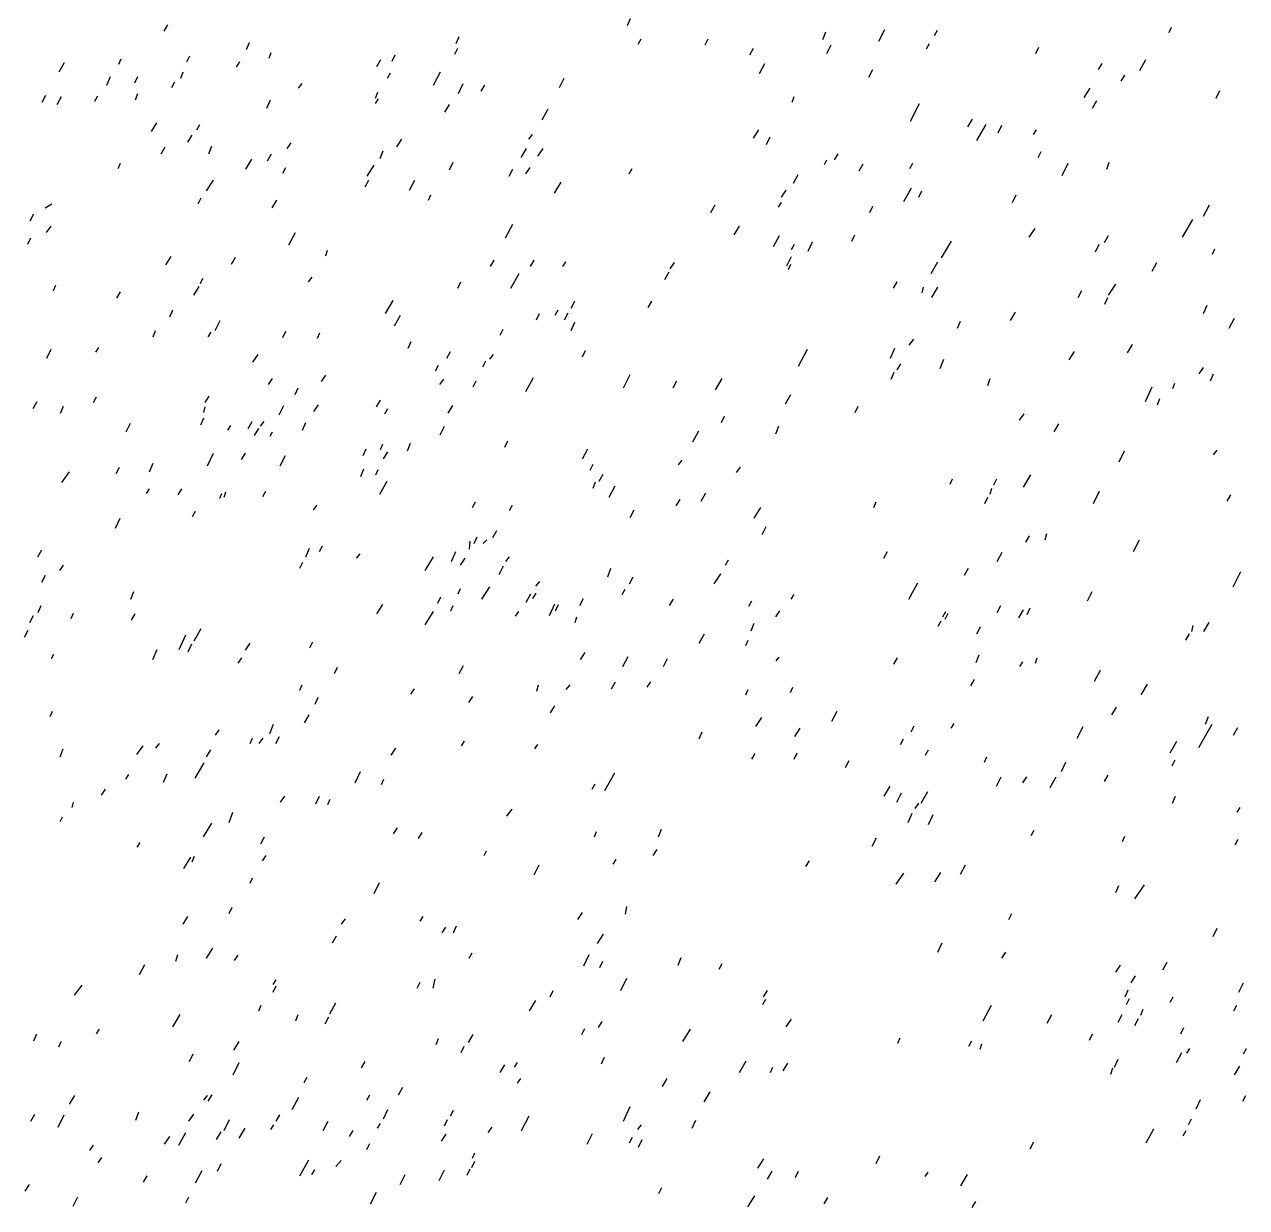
# Model space of a CAD drawing. Extents: x 0 to 599, y 0 to 600.
# Drawn here: x 0.5 to 297, y 0.2 to 287.1 of the extents above; entities that cross this region are included whole.
import ezdxf

# ---------------------------------------------------------------- set-up
doc = ezdxf.new("R2010")
doc.units = 0
doc.header["$MEASUREMENT"] = 0
doc.layers.add('SKARN_FSET3', color=34, linetype='CONTINUOUS')

msp = doc.modelspace()

# ---------------------------------------------------------------- linework, layer by layer
at = {"layer": 'SKARN_FSET3'}
for p, q in [((146.81, 286.8), (147.54, 288.49)), ((34.42, 285.49), (35.34, 286.99)), ((194.23, 283.43), (194.96, 285.3)), ((207.77, 283.06), (209.23, 285.87)), ((221.32, 284.37), (222.05, 285.68)), ((278.24, 285.12), (278.79, 286.43)), ((54.38, 281), (55.11, 282.68)), ((105.27, 282.5), (106, 284.18)), ((149.38, 282.31), (150.11, 283.62)), ((165.67, 282.12), (166.4, 283.62)), ((195.14, 280.06), (196.24, 282.12)), ((219.31, 281.19), (220.04, 282.5)), ((23.45, 277.44), (24, 278.75)), ((39.92, 278), (40.65, 279.5)), ((59.87, 278.94), (60.42, 280.25)), ((89.71, 278.19), (90.44, 279.69)), ((104.9, 279.88), (105.63, 281.37)), ((176.47, 279.69), (177.39, 281.37)), ((245.85, 280.06), (246.58, 281.56)), ((8.99, 275.57), (10.27, 277.82)), ((52, 276.69), (52.74, 278)), ((86.05, 276.88), (86.96, 278.56)), ((178.86, 275.2), (180.14, 277.63)), ((205.4, 274.26), (206.31, 276.13)), ((261.05, 276.13), (261.96, 277.63)), ((271.11, 275.94), (272.57, 278.56)), ((20.53, 272.39), (21.44, 274.45)), ((27.3, 272.95), (28.03, 274.45)), ((36.27, 271.83), (37, 273.14)), ((38.46, 274.07), (39.01, 275.57)), ((67.02, 271.64), (67.93, 272.76)), ((88.62, 274.07), (89.35, 275.38)), ((99.78, 272.39), (101.43, 275.57)), ((105.83, 270.33), (106.92, 272.76)), ((130.35, 271.83), (131.45, 274.07)), ((266.54, 273.32), (267.45, 274.82)), ((4.79, 268.27), (5.7, 269.95)), ((27.48, 268.83), (28.03, 270.33)), ((85.69, 269.2), (86.24, 270.7)), ((111.32, 270.89), (112.23, 272.39)), ((257.57, 269.39), (259.04, 271.64)), ((289.61, 269.2), (290.52, 271.08)), ((8.45, 267.71), (9.55, 269.58)), ((17.6, 268.46), (18.33, 269.77)), ((59.34, 266.77), (60.25, 268.83)), ((85.69, 267.89), (86.43, 269.02)), ((102.54, 265.83), (103.63, 267.71)), ((186.74, 268.27), (187.28, 269.58)), ((215.48, 263.59), (217.67, 267.89)), ((259.59, 266.77), (260.69, 268.64)), ((126.15, 263.96), (127.61, 266.58)), ((229.39, 262.28), (230.49, 264.15)), ((31.34, 261.15), (32.62, 263.21)), ((42.32, 261.53), (43.05, 262.84)), ((177.41, 259.47), (178.69, 261.53)), ((231.59, 258.91), (233.79, 262.84)), ((236.72, 260.78), (237.63, 262.65)), ((245.32, 260.41), (246.05, 261.53)), ((40.13, 258.53), (41.22, 260.22)), ((64.29, 257.04), (65.2, 258.35)), ((90.83, 257.41), (92.11, 259.28)), ((122.86, 259.28), (123.78, 260.41)), ((180.52, 257.97), (181.44, 259.84)), ((33.72, 255.73), (34.64, 257.41)), ((45.25, 255.73), (45.98, 257.6)), ((59.53, 254.04), (60.45, 255.73)), ((86.81, 254.6), (87.54, 256.47)), ((121.04, 254.79), (122.32, 257.04)), ((125.06, 255.16), (126.34, 257.04)), ((197, 254.23), (197.92, 255.73)), ((246.42, 254.79), (247.15, 256.29)), ((23.29, 252.17), (23.84, 253.48)), ((54.23, 251.98), (55.69, 254.42)), ((63.2, 251.05), (63.93, 252.36)), ((83.7, 250.3), (85.34, 252.92)), ((103.65, 251.79), (104.56, 253.67)), ((122.14, 250.86), (123.24, 252.36)), ((147.22, 250.86), (147.95, 252.17)), ((194.62, 253.1), (195.17, 254.23)), ((203.05, 251.61), (203.96, 253.29)), ((215.31, 252.17), (216.04, 253.48)), ((252.29, 250.48), (253.75, 253.48)), ((263.08, 251.98), (263.63, 253.67)), ((44.71, 246.74), (46.36, 249.36)), ((83.15, 247.68), (84.07, 249.36)), ((93.95, 246.93), (95.23, 249.36)), ((118.11, 250.3), (119.03, 251.98)), ((187.12, 248.61), (188.22, 250.67)), ((129.1, 246.18), (130.74, 248.8)), ((184.2, 245.24), (185.29, 246.93)), ((213.85, 244.12), (215.68, 247.49)), ((217.51, 245.24), (218.24, 246.74)), ((5.55, 242.62), (7.19, 243.56)), ((42.7, 243.56), (43.43, 245.05)), ((60.64, 242.62), (61.74, 244.49)), ((98.53, 244.49), (99.08, 245.8)), ((167, 241.5), (168.09, 243.37)), ((183.47, 242.81), (184.2, 243.93)), ((240.21, 243.93), (241.13, 245.8)), ((286.53, 240.56), (287.99, 243.37)), ((1.89, 239.44), (2.8, 241.12)), ((205.62, 241.5), (206.35, 243)), ((5.92, 236.63), (7.02, 238.13)), ((117.21, 235.32), (119.04, 238.69)), ((172.68, 236.07), (173.95, 238.13)), ((244.25, 235.51), (245.71, 237.57)), ((281.41, 235.51), (283.96, 239.81)), ((1.35, 233.82), (2.08, 235.32)), ((64.68, 233.63), (66.32, 236.63)), ((182.2, 233.26), (183.66, 235.88)), ((190.62, 232.14), (191.71, 234.38)), ((201.23, 234.57), (201.96, 236.07)), ((223.02, 230.45), (225.39, 234.57)), ((262.55, 234.2), (263.47, 235.88)), ((73.65, 231.01), (74.02, 232.32)), ((186.59, 232.51), (187.32, 233.82)), ((260.36, 231.95), (261.27, 233.82)), ((288.73, 231.39), (289.28, 232.7)), ((34.85, 228.77), (36.13, 230.83)), ((50.77, 228.95), (51.69, 230.64)), ((113.56, 228.39), (114.47, 229.89)), ((123.26, 228.39), (124.17, 229.89)), ((131.13, 228.39), (131.86, 229.52)), ((157.13, 227.83), (158.22, 229.33)), ((185.5, 228.58), (186.59, 230.83)), ((185.86, 227.64), (186.41, 228.95)), ((220.46, 226.71), (222.11, 229.52)), ((274.09, 227.27), (275.19, 229.33)), ((43.27, 224.27), (43.82, 225.59)), ((69.45, 224.65), (70.36, 225.77)), ((118.51, 223.15), (120.52, 226.71)), ((155.85, 225.21), (156.94, 227.08)), ((7.58, 222.59), (8.13, 223.9)), ((41.63, 221.47), (42.91, 223.53)), ((105.69, 223.15), (106.42, 224.65)), ((211.31, 223.15), (212.23, 224.65)), ((218.27, 222.03), (218.63, 223.34)), ((220.65, 220.9), (222.11, 223.34)), ((256.16, 220.9), (257.07, 222.59)), ((263.48, 221.47), (265.31, 224.09)), ((22.96, 220.72), (23.87, 222.22)), ((88.13, 216.97), (89.96, 220.16)), ((133.16, 218.28), (134.07, 219.97)), ((151.83, 218.47), (152.74, 219.97)), ((262.57, 219.22), (263.3, 220.9)), ((35.78, 216.22), (36.51, 217.91)), ((90.33, 213.98), (91.79, 216.6)), ((124.74, 215.48), (125.47, 216.97)), ((129.31, 216.6), (130.04, 217.91)), ((131.51, 215.48), (132.43, 217.16)), ((239.69, 215.29), (240.97, 217.35)), ((286.55, 216.97), (287.46, 219.03)), ((46.76, 212.85), (48.04, 215.29)), ((133.16, 212.85), (134.07, 214.91)), ((226.88, 213.42), (227.61, 215.1)), ((292.78, 213.42), (294.06, 215.85)), ((31.76, 211.36), (32.3, 212.85)), ((45.12, 211.36), (45.85, 212.48)), ((63.24, 211.17), (63.97, 212.67)), ((71.66, 210.98), (72.21, 212.29)), ((115.96, 211.73), (116.69, 213.23)), ((215.17, 209.3), (216.27, 210.8)), ((5.95, 206.12), (7.05, 208.36)), ((17.85, 207.61), (18.58, 208.74)), ((93.63, 208.55), (94.36, 210.23)), ((102.97, 206.12), (103.88, 207.8)), ((135.91, 206.49), (136.64, 207.99)), ((188.27, 204.24), (190.46, 208.36)), ((210.6, 206.12), (211.69, 208.55)), ((253.98, 205.74), (255.26, 207.8)), ((268.07, 207.43), (269.35, 209.49)), ((55.92, 205.18), (57.2, 207.05)), ((111.75, 204.06), (112.49, 205.55)), ((113.4, 205.93), (114.31, 207.05)), ((212.25, 203.31), (213.16, 204.81)), ((222.68, 203.68), (223.59, 205.93)), ((72.59, 200.5), (73.68, 202)), ((100.22, 203.12), (100.95, 204.43)), ((145.81, 199), (147.45, 202.18)), ((210.79, 201.06), (211.52, 202.75)), ((285.47, 202.37), (286.56, 203.87)), ((288.22, 200.69), (288.95, 202.37)), ((59.77, 199.75), (60.69, 201.25)), ((66.18, 197.32), (66.91, 199)), ((101.33, 199.75), (102.24, 201.06)), ((109.38, 199.19), (110.11, 200.69)), ((122.19, 198.07), (124.02, 201.44)), ((157.89, 199), (158.8, 200.69)), ((168.14, 198.44), (169.78, 201.25)), ((234.22, 199.56), (234.77, 201.25)), ((272.48, 195.63), (274.12, 199.19)), ((279.07, 198.81), (279.61, 200.12)), ((17.31, 195.44), (18.04, 196.76)), ((44.4, 195.44), (45.32, 196.94)), ((85.96, 194.32), (86.87, 196.01)), ((185.17, 195.07), (186.44, 197.32)), ((275.41, 194.88), (275.96, 196.38)), ((2.67, 193.95), (3.58, 195.63)), ((9.26, 192.82), (9.99, 194.51)), ((44.04, 193.01), (44.4, 194.32)), ((62.34, 192.45), (63.44, 194.7)), ((70.76, 193.2), (71.86, 194.88)), ((87.97, 192.64), (88.7, 193.95)), ((103.35, 192.82), (104.44, 194.7)), ((202.01, 193.01), (202.74, 194.51)), ((25.19, 188.33), (26.29, 190.39)), ((43.31, 190.02), (44.04, 191.7)), ((49.9, 188.71), (50.63, 189.83)), ((54.84, 189.08), (55.76, 190.76)), ((57.77, 189.64), (58.68, 190.76)), ((68.02, 188.71), (68.75, 190.58)), ((169.61, 190.58), (170.34, 192.07)), ((241.91, 191.14), (243.01, 192.64)), ((250.34, 188.33), (251.43, 190.2)), ((56.31, 187.39), (57.41, 189.08)), ((60.15, 187.21), (60.7, 188.33)), ((101.34, 187.58), (102.43, 189.64)), ((162.66, 185.9), (164.12, 188.52)), ((182.79, 187.77), (183.52, 189.64)), ((82.67, 182.53), (83.4, 184.21)), ((86.88, 184.02), (87.43, 185.34)), ((93.47, 183.65), (94.2, 185.52)), ((117.08, 184.59), (117.81, 186.08)), ((135.94, 181.78), (137.22, 184.21)), ((288.97, 182.71), (289.88, 183.84)), ((44.97, 180.09), (46.43, 183.09)), ((53.2, 181.59), (54.12, 183.09)), ((62.54, 180.09), (63.82, 182.53)), ((87.62, 181.78), (88.71, 183.46)), ((159.19, 180.28), (160.1, 181.4)), ((266.09, 181.03), (267.37, 183.65)), ((9.64, 175.98), (11.47, 178.6)), ((22.82, 178.22), (23.55, 179.72)), ((30.87, 178.6), (31.79, 180.66)), ((82.13, 177.47), (82.86, 179.34)), ((85.79, 177.85), (86.34, 179.16)), ((137.77, 178.97), (138.5, 180.47)), ((139.97, 176.35), (140.89, 178.03)), ((173.29, 178.41), (174.2, 179.72)), ((86.71, 173.17), (88.54, 176.35)), ((138.51, 174.66), (139.06, 176.16)), ((142.36, 172.42), (143.82, 175.23)), ((225.09, 175.6), (225.64, 176.91)), ((235.71, 175.41), (236.44, 176.91)), ((242.85, 174.85), (244.67, 177.85)), ((30.15, 173.35), (30.88, 174.48)), ((37.84, 172.98), (38.75, 174.48)), ((47.9, 172.23), (48.45, 173.35)), ((49, 172.42), (49.37, 173.73)), ((58.34, 172.61), (59.07, 173.92)), ((164.69, 171.48), (165.79, 173.54)), ((233.52, 170.92), (234.25, 172.42)), ((234.79, 173.17), (235.16, 174.66)), ((259.87, 170.92), (261.34, 173.92)), ((292.27, 171.48), (293.19, 172.98)), ((41.32, 167.74), (42.05, 169.05)), ((70.61, 169.42), (71.52, 170.55)), ((109.23, 169.98), (109.96, 171.29)), ((118.2, 169.24), (118.93, 170.55)), ((147.49, 167.55), (148.4, 169.42)), ((158.65, 170.36), (159.56, 171.86)), ((177.51, 167.36), (179.15, 169.98)), ((206.61, 169.98), (207.16, 171.29)), ((22.65, 164.93), (23.75, 167.36)), ((114.18, 162.68), (115.09, 164.37)), ((179.52, 163.43), (180.44, 165.3)), ((243.41, 161.56), (244.32, 163.06)), ((248.17, 162.12), (248.53, 163.62)), ((72.08, 159.31), (72.81, 160.62)), ((108.51, 159.88), (108.69, 161.75)), ((109.6, 161.19), (110.33, 162.87)), ((111.8, 161.19), (112.71, 162.12)), ((269.59, 159.31), (271.05, 162.12)), ((3.81, 158), (4.72, 159.69)), ((68.79, 158), (69.7, 160.06)), ((81.05, 157.63), (81.97, 158.75)), ((97.71, 154.63), (99.72, 158)), ((104.12, 156.88), (105.21, 159.31)), ((106.31, 155.94), (107.41, 157.63)), ((117.3, 156.88), (118.21, 158)), ((170.56, 155.94), (171.29, 157.25)), ((209, 157.63), (209.91, 159.31)), ((236.46, 156.88), (237.74, 159.13)), ((9.12, 154.63), (10.03, 155.94)), ((67.33, 155.2), (68.06, 156.69)), ((115.65, 153.7), (116.75, 155.76)), ((142.01, 153.14), (142.74, 155.2)), ((228.59, 153.51), (229.51, 155.2)), ((293.76, 150.7), (295.59, 154.45)), ((4.73, 151.83), (5.64, 153.51)), ((124.62, 150.89), (125.54, 152.01)), ((147.32, 151.45), (148.23, 153.14)), ((167.82, 151.45), (169.47, 153.88)), ((215.05, 147.71), (217.24, 151.64)), ((26.33, 147.71), (27.06, 149.58)), ((100.83, 146.77), (101.56, 148.27)), ((105.77, 149.02), (106.32, 150.33)), ((111.45, 147.71), (113.46, 150.7)), ((122.25, 146.96), (123.34, 149.02)), ((123.89, 147.89), (124.63, 149.2)), ((145.49, 148.83), (146.22, 150.14)), ((186.5, 147.71), (187.23, 148.83)), ((258.44, 147.33), (259.53, 149.58)), ((3.82, 144.52), (4.55, 146.21)), ((86.01, 144.15), (87.47, 146.4)), ((103.95, 144.9), (104.49, 146.21)), ((127.93, 143.78), (129.2, 146.58)), ((129.39, 144.9), (130.12, 146.4)), ((135.25, 146.21), (136.16, 147.89)), ((157.03, 146.21), (157.94, 147.71)), ((176.25, 146.02), (176.98, 147.33)), ((236.47, 144.52), (237.39, 146.21)), ((243.79, 143.96), (244.53, 145.65)), ((1.81, 142.09), (2.72, 143.78)), ((11.87, 143.03), (12.42, 144.34)), ((26.52, 142.65), (27.43, 144.15)), ((97.73, 141.53), (99.74, 144.71)), ((119.69, 143.59), (120.42, 144.71)), ((134.15, 142.09), (134.52, 143.4)), ((182.84, 143.4), (183.75, 144.9)), ((222.2, 141.15), (222.93, 142.46)), ((223.29, 143.4), (224.02, 144.71)), ((223.84, 142.84), (224.57, 144.34)), ((241.78, 143.21), (242.88, 145.09)), ((0.53, 138.53), (1.44, 140.22)), ((41.72, 137.6), (43.36, 140.59)), ((176.8, 140.03), (177.53, 141.9)), ((231.54, 139.28), (232.45, 140.97)), ((283.7, 139.84), (284.07, 141.34)), ((286.63, 139.84), (287.91, 142.09)), ((38.06, 135.54), (39.7, 139.1)), ((40.26, 134.98), (41.17, 136.85)), ((54.17, 135.35), (55.26, 137.04)), ((69.73, 135.91), (70.46, 137.41)), ((164.18, 137.04), (165.46, 139.28)), ((175.53, 136.47), (176.07, 137.78)), ((282.24, 137.78), (283.15, 139.28)), ((7.13, 133.29), (7.67, 134.41)), ((31.65, 133.1), (32.75, 135.54)), ((52.34, 132.17), (53.25, 133.48)), ((135.44, 133.1), (136.54, 134.79)), ((145.69, 131.42), (146.97, 133.85)), ((182.85, 132.73), (183.58, 133.67)), ((211.41, 131.98), (212.32, 133.48)), ((231.36, 132.36), (232.09, 134.23)), ((245.82, 132.17), (246.19, 133.48)), ((75.77, 129.73), (76.5, 131.23)), ((105.98, 129.73), (107.07, 131.61)), ((155.58, 131.42), (156.49, 133.29)), ((241.98, 131.42), (242.71, 132.54)), ((260.1, 127.86), (261.56, 130.48)), ((142.95, 125.99), (143.87, 127.68)), ((151.56, 126.37), (152.47, 127.68)), ((230.08, 126.74), (231, 128.24)), ((67.36, 125.62), (67.9, 126.93)), ((94.27, 124.68), (95.18, 125.99)), ((124.83, 125.43), (125.2, 126.93)), ((131.97, 125.8), (132.89, 126.93)), ((175.54, 124.49), (176.09, 125.8)), ((186.34, 125.05), (186.89, 126.37)), ((271.46, 124.49), (272.92, 127.11)), ((71.02, 122.25), (71.75, 123.93)), ((108.36, 122.62), (109.28, 124.12)), ((128.13, 120.19), (129.23, 121.87)), ((6.77, 119.25), (7.32, 120.56)), ((68.46, 117.75), (69.56, 119.63)), ((177.93, 116.82), (179.39, 119.06)), ((196.41, 118.13), (197.69, 120.56)), ((264.32, 119.63), (265.42, 121.5)), ((287.02, 117.38), (287.75, 119.25)), ((46.87, 114.76), (47.78, 116.07)), ((60.05, 115.13), (60.96, 117.38)), ((187.45, 114.38), (188.73, 116.44)), ((215.64, 115.51), (216.37, 117)), ((225.34, 116.44), (226.07, 117.57)), ((255.91, 114.01), (257.37, 116.82)), ((285.38, 111.76), (288.67, 117.38)), ((293.8, 114.76), (294.89, 116.63)), ((32.41, 111.58), (33.32, 112.7)), ((55.29, 112.7), (55.84, 114.01)), ((57.49, 112.7), (58.4, 114.01)), ((61.51, 112.7), (62.43, 114.38)), ((106.54, 112.14), (107.27, 113.26)), ((164.2, 113.82), (164.93, 115.51)), ((213.08, 112.51), (213.81, 113.82)), ((278.43, 110.45), (280.07, 113.26)), ((9.16, 109.52), (9.89, 111.39)), ((27.83, 110.08), (29.3, 112.14)), ((44.68, 109.52), (45.77, 111.2)), ((89.52, 109.89), (90.62, 111.58)), ((124.3, 111.39), (125.03, 112.51)), ((177.02, 108.95), (177.75, 110.27)), ((187.27, 108.95), (188, 110.45)), ((219.12, 109.89), (219.85, 111.2)), ((41.94, 104.27), (44.13, 108.02)), ((199.72, 106.9), (200.63, 108.58)), ((233.4, 108.21), (233.95, 109.52)), ((252.07, 105.96), (253.17, 108.21)), ((278.98, 107.27), (279.71, 108.77)), ((25.1, 104.09), (25.83, 105.21)), ((34.25, 103.34), (35.16, 105.4)), ((80.74, 103.15), (82.02, 105.96)), ((87.15, 102.78), (87.7, 104.09)), ((141.33, 101.28), (143.71, 105.59)), ((236.33, 102.4), (237.43, 104.65)), ((242.74, 103.15), (243.65, 104.65)), ((249.33, 102.03), (250.79, 104.65)), ((262.51, 103.53), (263.42, 105.02)), ((19.24, 100.16), (20.16, 101.65)), ((138.22, 101.65), (138.95, 102.96)), ((209.06, 99.97), (210.52, 102.4)), ((218.03, 98.28), (219.68, 101.09)), ((12.11, 97.16), (12.47, 98.47)), ((62.63, 98.47), (63.72, 99.97)), ((71.23, 98.1), (72.14, 99.97)), ((74.16, 97.91), (74.71, 99.22)), ((212.18, 98.47), (213.27, 100.72)), ((216.57, 96.97), (217.48, 98.28)), ((278.99, 98.28), (279.72, 99.97)), ((9.18, 93.79), (9.73, 94.91)), ((50.18, 93.6), (51.1, 96.04)), ((117.54, 95.1), (118.82, 96.79)), ((214.93, 93.6), (215.84, 95.85)), ((219.87, 93.04), (220.96, 95.48)), ((294.73, 96.04), (295.46, 97.16)), ((43.96, 90.05), (45.97, 93.42)), ((90.09, 90.8), (91, 92.29)), ((154.34, 90.05), (155.07, 91.92)), ((57.88, 88.36), (58.79, 90.05)), ((96.13, 89.67), (97.05, 91.17)), ((138.78, 90.05), (139.33, 91.36)), ((206.15, 87.8), (207.24, 89.86)), ((244.77, 90.42), (245.5, 91.73)), ((266.92, 88.92), (267.46, 90.23)), ((294.19, 88.17), (294.92, 89.49)), ((27.86, 87.61), (28.59, 88.74)), ((112.06, 85.55), (112.61, 86.68)), ((153.06, 85.55), (153.98, 87.05)), ((39.21, 82.37), (40.86, 85.18)), ((41.22, 84.06), (41.77, 85.37)), ((58.25, 84.24), (59.16, 85.55)), ((124.15, 80.87), (125.43, 83.31)), ((143.37, 83.49), (144.1, 84.62)), ((190.04, 82.93), (190.96, 84.24)), ((227.57, 81.06), (228.85, 83.31)), ((55.32, 78.81), (55.87, 80.12)), ((212.01, 78.63), (213.84, 81.25)), ((221.35, 79.19), (222.81, 81.44)), ((85.35, 76.38), (86.63, 79)), ((265.28, 76.57), (266.01, 78.25)), ((269.86, 75.07), (272.24, 78.44)), ((50.21, 71.51), (50.94, 73.01)), ((134.78, 70.02), (135.87, 71.7)), ((146.31, 71.33), (146.67, 73.2)), ((239.3, 70.02), (240.03, 71.51)), ((39.04, 68.89), (40.14, 70.76)), ((77.48, 68.89), (78.4, 70.2)), ((96.52, 69.64), (97.25, 70.76)), ((104.58, 66.83), (105.31, 68.52)), ((75.29, 64.4), (76.21, 66.08)), ((101.83, 66.83), (102.75, 68.14)), ((139.54, 64.21), (141, 66.46)), ((288.91, 65.9), (289.82, 67.96)), ((44.73, 60.66), (46.19, 63.09)), ((222.1, 62.15), (223.19, 64.4)), ((37.22, 59.91), (37.77, 61.59)), ((51.5, 60.09), (52.41, 61.4)), ((108.43, 60.66), (109.16, 61.97)), ((136.25, 58.78), (137.53, 61.59)), ((140.1, 58.41), (140.83, 59.91)), ((159.13, 58.97), (159.86, 60.84)), ((169.02, 58.03), (169.75, 59.34)), ((237.66, 60.66), (238.57, 62.15)), ((276.65, 57.85), (277.75, 59.72)), ((28.44, 56.72), (29.72, 59.16)), ((265.3, 57.29), (266.4, 58.97)), ((268.97, 54.66), (270.06, 56.35)), ((12.7, 51.67), (14.53, 54.1)), ((60.84, 54.29), (61.57, 55.41)), ((60.84, 52.42), (61.57, 53.92)), ((95.8, 53.35), (96.54, 54.85)), ((99.65, 53.35), (100.2, 55.6)), ((145.23, 52.79), (146.69, 55.79)), ((295.14, 52.42), (296.24, 54.66)), ((128.02, 51.29), (128.75, 52.79)), ((179.64, 49.42), (180.38, 50.73)), ((179.83, 51.29), (180.74, 52.79)), ((267.51, 51.29), (268.24, 52.98)), ((267.87, 49.42), (268.6, 50.92)), ((278.49, 49.98), (279.22, 51.29)), ((57.37, 47.93), (57.92, 49.24)), ((74.58, 47.18), (76.04, 49.8)), ((123.08, 47.93), (124.55, 50.36)), ((233.1, 45.49), (235.11, 49.24)), ((271.35, 46.8), (271.9, 48.3)), ((293.87, 47.93), (294.6, 49.24)), ((36.51, 43.99), (38.33, 46.99)), ((66.34, 45.49), (66.89, 46.99)), ((73.48, 44.74), (74.4, 46.43)), ((139.75, 43.81), (140.66, 45.3)), ((185.32, 43.99), (186.6, 45.87)), ((248.66, 44.93), (249.75, 46.99)), ((265.86, 45.12), (266.78, 46.99)), ((269.89, 44.37), (270.81, 46.05)), ((2.83, 40.62), (3.56, 42.31)), ((18.02, 42.31), (18.75, 43.43)), ((108.27, 40.25), (109.36, 42.12)), ((135.72, 42.12), (136.45, 43.62)), ((160.25, 40.44), (162.08, 43.43)), ((258.91, 40.81), (259.64, 42.31)), ((281.06, 42.31), (281.79, 43.81)), ((8.87, 39.13), (9.42, 40.44)), ((51.34, 38.38), (52.62, 40.44)), ((100.4, 39.69), (100.94, 41.19)), ((106.44, 37.82), (107.17, 39.31)), ((212.42, 40.06), (212.97, 41.37)), ((229.63, 39.31), (230.36, 40.62)), ((232.37, 38.56), (232.74, 39.88)), ((282.53, 37.63), (283.26, 38.75)), ((296.26, 37.44), (296.99, 38.75)), ((40.54, 35.57), (41.46, 37.44)), ((140.49, 35.01), (141.22, 36.69)), ((173.99, 32.95), (175.63, 35.76)), ((264.96, 34.26), (265.87, 36.13)), ((279.97, 35.38), (281.25, 37.82)), ((51.16, 32.39), (52.62, 35.38)), ((82.28, 34.07), (83.19, 35.57)), ((115.96, 32.95), (117.06, 34.82)), ((119.44, 34.26), (120.17, 35.38)), ((181.49, 32.95), (182.04, 34.26)), ((184.6, 33.32), (185.7, 35.19)), ((264.05, 32.57), (264.59, 34.07)), ((294.07, 32.39), (295.35, 34.45)), ((68.37, 30.51), (69.1, 31.83)), ((120.17, 30.33), (120.91, 31.45)), ((155.32, 29.58), (156.42, 31.45)), ((11.45, 25.27), (12.73, 27.33)), ((44.03, 26.21), (44.95, 27.33)), ((45.13, 26.02), (46.04, 27.52)), ((65.45, 23.96), (67.09, 26.96)), ((83.57, 26.21), (84.3, 27.52)), ((91.26, 27.52), (92.35, 29.39)), ((165.39, 25.83), (166.85, 28.27)), ((296.09, 26.02), (296.82, 27.33)), ((87.6, 21.72), (88.7, 23.96)), ((103.89, 22.46), (104.62, 23.78)), ((145.81, 21.15), (147.45, 24.71)), ((284.74, 24.15), (285.84, 26.4)), ((2.12, 21.15), (3.03, 22.84)), ((8.71, 19.66), (10.17, 22.65)), ((27.56, 21.34), (28.29, 23.4)), ((40.38, 21.15), (41.65, 22.84)), ((48.98, 18.91), (50.26, 21.53)), ((61.61, 21.15), (62.52, 22.65)), ((72.96, 18.91), (74.24, 21.15)), ((102.43, 20.03), (103.16, 21.53)), ((121.1, 18.91), (122.93, 22.46)), ((162.47, 19.47), (163.38, 21.34)), ((282.91, 20.22), (283.64, 21.72)), ((38, 15.35), (39.65, 18.35)), ((47.15, 16.66), (48.25, 18.53)), ((52.64, 17.04), (54.11, 19.47)), ((60.33, 19.1), (61.06, 20.22)), ((79.37, 17.41), (80.28, 18.91)), ((86.14, 19.47), (86.87, 20.59)), ((101.7, 16.29), (102.8, 17.97)), ((113.05, 18.35), (113.96, 19.66)), ((137.03, 15.54), (138.31, 18.16)), ((149.29, 19.1), (150.2, 20.22)), ((272.67, 15.91), (274.49, 19.28)), ((281.64, 17.6), (282.37, 18.91)), ((16.4, 14.04), (17.32, 15.35)), ((34.52, 15.54), (35.8, 17.41)), ((83.58, 14.23), (84.31, 15.73)), ((147.28, 15.91), (148.01, 17.22)), ((149.48, 14.79), (150.39, 16.66)), ((244.48, 14.41), (245.39, 16.1)), ((18.42, 11.05), (19.33, 12.36)), ((109.21, 12.17), (109.76, 13.48)), ((178.4, 9.73), (179.87, 11.98)), ((207.14, 10.86), (208.06, 12.73)), ((42.04, 6.18), (43.68, 9.17)), ((47.34, 8.99), (48.26, 10.86)), ((67.3, 7.86), (69.49, 11.79)), ((70.23, 8.24), (70.96, 9.36)), ((76.08, 10.11), (77.36, 11.61)), ((101.16, 6.74), (102.44, 9.36)), ((107.93, 8.05), (108.66, 9.55)), ((109.03, 9.92), (109.76, 11.42)), ((180.79, 7.11), (181.88, 8.99)), ((187.56, 7.49), (188.29, 8.99)), ((29.41, 6.37), (30.32, 7.86)), ((91.64, 5.8), (92.92, 8.24)), ((219.04, 7.68), (219.77, 8.8)), ((227.65, 5.43), (229.29, 8.24)), ((0.67, 4.12), (1.77, 5.8)), ((84.51, 1.12), (85.97, 3.93)), ((154.43, 3.56), (155.16, 5.05)), ((176.04, 0.37), (177.68, 3)), ((12.39, 0.56), (13.49, 2.81)), ((39.66, 1.31), (40.39, 2.81)), ((194.52, 1.12), (195.44, 2.62)), ((230.4, 0.19), (231.31, 1.68))]:
    msp.add_line(p, q, dxfattribs=at)

doc.saveas('drawing.dxf')
